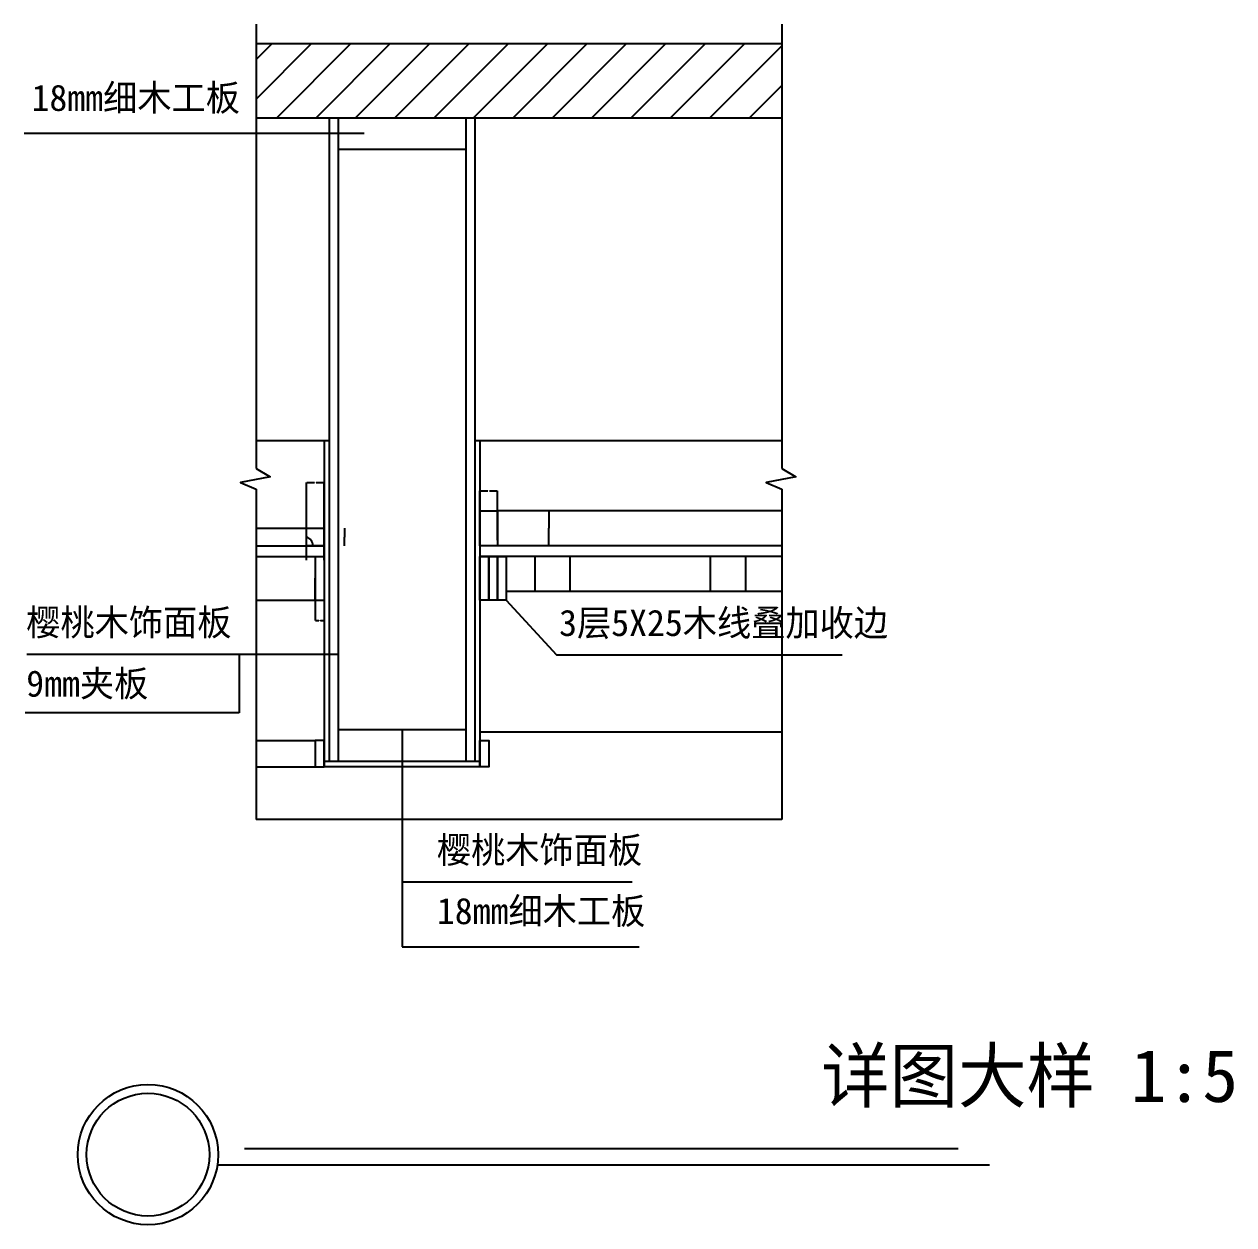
# Model space of a CAD drawing. Header units: metres. Extents: x 131195 to 135203, y -47346 to -44477.
# Drawn here: x 133434 to 134813, y -45933 to -44564 of the extents above; entities that cross this region are included whole.
import ezdxf

# ---------------------------------------------------------------- set-up
doc = ezdxf.new("R2010")
doc.units = ezdxf.units.M
for name, color, linetype in [('中线', 5, 'Continuous'), ('浅线', 2, 'Continuous'), ('粗线', 7, 'Continuous'), ('细实线', 1, 'Continuous'), ('细线', 1, 'Continuous')]:
    doc.layers.add(name, color=color, linetype=linetype)
doc.dimstyles.get("Standard").update_dxf_attribs({"dimtxt": 2.5, "dimasz": 2.5, "dimexe": 1.25, "dimexo": 0.625, "dimtad": 1, "dimcen": 2.5, "dimazin": 3, "dimtfac": 1, "dimtmove": 0, "dimatfit": 3})

# ---------------------------------------------------------------- blocks, each defined once
blk = doc.blocks.new('A$C62782132')
at = {"layer": '细线'}
blk.add_lwpolyline([(0, 20), (10, 20), (10, 0), (0, 0)], close=True, dxfattribs=at)
blk = doc.blocks.new('_CLOSEDFILLED')
at = {"color": 0, "linetype": 'BYBLOCK'}
blk.add_solid([(-1, 0.2), (0, 0), (-1, -0.2)], dxfattribs=at)
blk = doc.blocks.new('*D31')
for p, q in [((134031.94, -45118.96), (134031.94, -45138.96)), ((134031.69, -45138.96), (134031.44, -45138.96)), ((134031.94, -45158.96), (134031.94, -45138.96)), ((134031.94, -45138.96), (134031.94, -45138.96)), ((134032.19, -45138.96), (134032.44, -45138.96))]:
    blk.add_line(p, q)
at = {"layer": 'Defpoints'}
for p in [(134031.94, -45118.96), (134031.94, -45138.96), (134031.94, -45158.96)]:
    blk.add_point(p, dxfattribs=at)
at = {"layer": '细线', "xscale": 0.25, "yscale": 0.25}
blk.add_blockref('_CLOSEDFILLED', (134031.94, -45138.96), dxfattribs=at)
at = {"layer": '细线', "xscale": 0.25, "yscale": 0.25, "rotation": 180}
blk.add_blockref('_CLOSEDFILLED', (134031.94, -45138.96), dxfattribs=at)
at = {"layer": '细线', "insert": (134031.94, -45137.835), "char_height": 1, "attachment_point": 5}
blk.add_mtext('0', dxfattribs=at)
blk = doc.blocks.new('*D32')
for p, q in [((133953.52, -45152.67), (133953.52, -45096.42)), ((133953.77, -45096.42), (133962.52, -45096.42)), ((133964.52, -45096.42), (133973.27, -45096.42)), ((133973.52, -45152.67), (133973.52, -45096.42))]:
    blk.add_line(p, q)
at = {"layer": 'Defpoints'}
for p in [(133953.52, -45096.42), (133953.52, -45152.67), (133973.52, -45152.67)]:
    blk.add_point(p, dxfattribs=at)
at = {"layer": '细线', "xscale": 0.25, "yscale": 0.25, "rotation": 180}
blk.add_blockref('_CLOSEDFILLED', (133953.52, -45096.42), dxfattribs=at)
at = {"layer": '细线', "xscale": 0.25, "yscale": 0.25}
blk.add_blockref('_CLOSEDFILLED', (133973.52, -45096.42), dxfattribs=at)
at = {"layer": '细线', "insert": (133963.52, -45096.42), "char_height": 1, "attachment_point": 5}
blk.add_mtext('20', dxfattribs=at)
blk = doc.blocks.new('*D33')
for p, q in [((133755.75, -45175.39), (133755.75, -45086.96)), ((133756, -45086.96), (133764.75, -45086.96)), ((133766.75, -45086.96), (133775.5, -45086.96)), ((133775.75, -45175.39), (133775.75, -45086.96))]:
    blk.add_line(p, q)
at = {"layer": 'Defpoints'}
for p in [(133755.75, -45086.96), (133755.75, -45175.39), (133775.75, -45175.39)]:
    blk.add_point(p, dxfattribs=at)
at = {"layer": '细线', "xscale": 0.25, "yscale": 0.25, "rotation": 180}
blk.add_blockref('_CLOSEDFILLED', (133755.75, -45086.96), dxfattribs=at)
at = {"layer": '细线', "xscale": 0.25, "yscale": 0.25}
blk.add_blockref('_CLOSEDFILLED', (133775.75, -45086.96), dxfattribs=at)
at = {"layer": '细线', "insert": (133765.75, -45086.96), "char_height": 1, "attachment_point": 5}
blk.add_mtext('20', dxfattribs=at)
blk = doc.blocks.new('*D35')
for p, q in [((133765.75, -45170.96), (133765.75, -45195.96)), ((133765.5, -45195.96), (133765.25, -45195.96)), ((133765.75, -45220.96), (133765.75, -45195.96)), ((133765.75, -45195.96), (133765.75, -45195.96)), ((133766, -45195.96), (133766.25, -45195.96))]:
    blk.add_line(p, q)
at = {"layer": 'Defpoints'}
for p in [(133765.75, -45170.96), (133765.75, -45195.96), (133765.75, -45220.96)]:
    blk.add_point(p, dxfattribs=at)
at = {"layer": '细线', "xscale": 0.25, "yscale": 0.25}
blk.add_blockref('_CLOSEDFILLED', (133765.75, -45195.96), dxfattribs=at)
at = {"layer": '细线', "xscale": 0.25, "yscale": 0.25, "rotation": 180}
blk.add_blockref('_CLOSEDFILLED', (133765.75, -45195.96), dxfattribs=at)
at = {"layer": '细线', "insert": (133765.75, -45194.835), "char_height": 1, "attachment_point": 5}
blk.add_mtext('0', dxfattribs=at)
blk = doc.blocks.new('*D36')
for p, q in [((133765.75, -45220.96), (133765.75, -45244.11)), ((133775.75, -45220.96), (133775.75, -45244.11)), ((133766, -45244.11), (133769.75, -45244.11)), ((133771.75, -45244.11), (133775.5, -45244.11))]:
    blk.add_line(p, q)
at = {"layer": 'Defpoints'}
for p in [(133765.75, -45220.96), (133775.75, -45220.96), (133765.75, -45244.11)]:
    blk.add_point(p, dxfattribs=at)
at = {"layer": '细线', "xscale": 0.25, "yscale": 0.25, "rotation": 180}
blk.add_blockref('_CLOSEDFILLED', (133765.75, -45244.11), dxfattribs=at)
at = {"layer": '细线', "xscale": 0.25, "yscale": 0.25}
blk.add_blockref('_CLOSEDFILLED', (133775.75, -45244.11), dxfattribs=at)
at = {"layer": '细线', "insert": (133770.75, -45244.11), "char_height": 1, "attachment_point": 5}
blk.add_mtext('10', dxfattribs=at)
blk = doc.blocks.new('*D37')
for p, q in [((133799.25, -45138.96), (133799.25, -45148.96)), ((133799, -45148.96), (133798.75, -45148.96)), ((133799.25, -45158.96), (133799.25, -45148.96)), ((133799.25, -45148.96), (133799.25, -45148.96)), ((133799.5, -45148.96), (133799.75, -45148.96))]:
    blk.add_line(p, q)
at = {"layer": 'Defpoints'}
for p in [(133799.25, -45138.96), (133799.25, -45148.96), (133799.25, -45158.96)]:
    blk.add_point(p, dxfattribs=at)
at = {"layer": '细线', "xscale": 0.25, "yscale": 0.25}
blk.add_blockref('_CLOSEDFILLED', (133799.25, -45148.96), dxfattribs=at)
at = {"layer": '细线', "xscale": 0.25, "yscale": 0.25, "rotation": 180}
blk.add_blockref('_CLOSEDFILLED', (133799.25, -45148.96), dxfattribs=at)
at = {"layer": '细线', "insert": (133799.25, -45147.835), "char_height": 1, "attachment_point": 5}
blk.add_mtext('0', dxfattribs=at)

msp = doc.modelspace()

# ---------------------------------------------------------------- hatches: boundary and pattern name
at = {"layer": '浅线'}
h = msp.add_hatch(dxfattribs=at)
h.set_pattern_fill('ANSI31', scale=10)
h.paths.add_polyline_path([(133698.33, -44586.41), (133698.33, -44670.96), (134297.65, -44670.96), (134297.65, -44586.41)])

# ---------------------------------------------------------------- linework, layer by layer
at = {"layer": '中线'}
for p, q in [((133698.33, -45158.96), (133775.75, -45158.96)), ((134297.65, -45158.96), (133953.52, -45158.96)), ((133698.33, -45170.96), (133775.75, -45170.96)), ((134297.65, -45170.96), (133953.52, -45170.96))]:
    msp.add_line(p, q, dxfattribs=at)
at = {"layer": '浅线'}
for p, q in [((133698.33, -44564.23), (133698.33, -45070.96)), ((134297.65, -44564.23), (134297.65, -45070.96)), ((133698.33, -45038.96), (133781.75, -45038.96)), ((133947.52, -45038.96), (134297.65, -45038.96)), ((133698.33, -45094.19), (133698.33, -45470.96)), ((134297.65, -45094.19), (134297.65, -45470.96)), ((134297.65, -45118.96), (133973.52, -45118.96)), ((133698.33, -45138.96), (133755.75, -45138.96)), ((134046.17, -45210.96), (133983.52, -45210.96)), ((134297.65, -45210.96), (134056.17, -45210.96)), ((133953.52, -45370.96), (134297.65, -45370.96)), ((133698.33, -45380.96), (133765.75, -45380.96)), ((133698.33, -45410.96), (133765.75, -45410.96)), ((134297.65, -45470.96), (133698.33, -45470.96))]:
    msp.add_line(p, q, dxfattribs=at)
for points in [[(133698.33, -45070.96), (133714.32, -45080.29), (133680.54, -45086.91), (133698.33, -45094.19)], [(134297.65, -45070.96), (134313.65, -45080.29), (134279.87, -45086.91), (134297.65, -45094.19)]]:
    msp.add_lwpolyline(points, dxfattribs=at)
msp.add_arc((133752.75, -45158.87), 10.35, 359.5, 73.14, dxfattribs=at)
at = {"layer": '粗线'}
for p, q in [((133698.33, -44586.41), (134297.65, -44586.41)), ((133698.33, -44670.96), (134297.65, -44670.96))]:
    msp.add_line(p, q, dxfattribs=at)
msp.add_circle((133575.01, -45853.13), 70, dxfattribs=at)
at = {"layer": '细实线'}
for p, q in [((133781.75, -44670.96), (133781.75, -45404.96)), ((133791.75, -44670.96), (133791.75, -45404.96)), ((133937.52, -44670.96), (133937.52, -45404.96)), ((133947.52, -44670.96), (133947.52, -45404.96)), ((133937.52, -44706.96), (133791.75, -44706.96)), ((133775.75, -45038.96), (133775.75, -45410.96)), ((133953.52, -45038.96), (133953.52, -45410.96)), ((133765.75, -45170.96), (133765.75, -45220.96)), ((133698.33, -45220.96), (133775.75, -45220.96)), ((133937.52, -45368.96), (133791.75, -45368.96)), ((133953.52, -45404.96), (133775.75, -45404.96)), ((133953.52, -45410.96), (133775.75, -45410.96))]:
    msp.add_line(p, q, dxfattribs=at)
at = {"layer": '细线'}
for p, q in [((134016.17, -45170.96), (134016.17, -45210.96)), ((134056.17, -45170.96), (134056.17, -45210.96)), ((134216.17, -45170.96), (134216.17, -45210.96)), ((134256.17, -45170.96), (134256.17, -45210.96)), ((134056.17, -45210.96), (134016.17, -45210.96)), ((134256.17, -45210.96), (134216.17, -45210.96)), ((133791.75, -45282.82), (133436.99, -45282.82)), ((133678.92, -45282.82), (133678.92, -45349.42)), ((133678.92, -45349.42), (133434.82, -45349.42)), ((133864.63, -45368.96), (133864.63, -45542.19)), ((133864.63, -45542.19), (133864.63, -45616.14)), ((133864.63, -45542.19), (134127.22, -45542.19)), ((133864.63, -45616.14), (134135.22, -45616.14)), ((133654.16, -45864.76), (134534.28, -45864.76))]:
    msp.add_line(p, q, dxfattribs=at)
for points in [[(133775.75, -45158.96), (133755.75, -45158.96), (133755.75, -45138.96), (133775.75, -45138.96)], [(133953.52, -45170.96), (133963.52, -45170.96), (133963.52, -45220.96), (133953.52, -45220.96)], [(133963.52, -45170.96), (133973.52, -45170.96), (133973.52, -45220.96), (133963.52, -45220.96)], [(133973.52, -45170.96), (133983.52, -45170.96), (133983.52, -45220.96), (133973.52, -45220.96)], [(133775.75, -45380.96), (133765.75, -45380.96), (133765.75, -45410.96), (133775.75, -45410.96)], [(133953.52, -45380.96), (133963.52, -45380.96), (133963.52, -45410.96), (133953.52, -45410.96)]]:
    msp.add_lwpolyline(points, close=True, dxfattribs=at)
msp.add_lwpolyline([(133685.06, -45846.09), (134498.78, -45846.09)], dxfattribs=at)
msp.add_circle((133575.01, -45853.13), 80, dxfattribs=at)

# ---------------------------------------------------------------- block references
at = {"layer": '细线', "xscale": 2, "yscale": 2, "zscale": 2}
msp.add_blockref('A$C62782132', (133953.52, -45158.96), dxfattribs=at)

# ---------------------------------------------------------------- texts
at = {"layer": '细线', "attachment_point": 1}
for s, insert, char_height in [('18mm细木工板', (133442.23, -44633.12), 30), ('樱桃木饰面板', (133436.19, -45231.3), 30), ('3层5X25木线叠加收边', (134043.74, -45231.8), 30), ('9mm夹板', (133436.19, -45300.94), 30), ('樱桃木饰面板', (133904.37, -45490.68), 30), ('18mm细木工板', (133904.37, -45560.32), 30), ('详图大样 1:5', (134342.65, -45733.08), 60)]:
    msp.add_mtext(s, dxfattribs=dict(at, insert=insert, char_height=char_height))

# ---------------------------------------------------------------- dimensions: what is measured, and where the dimension line sits
at = {"layer": '细线'}
for base, p1, p2, picture, middle in [((133755.75, -45086.96), (133755.75, -45175.39), (133775.75, -45175.39), '*D33', (133765.75, -45086.96)), ((133953.52, -45096.42), (133953.52, -45152.67), (133973.52, -45152.67), '*D32', (133963.52, -45096.42)), ((134031.94, -45138.96), (134031.94, -45118.96), (134031.94, -45158.96), '*D31', (134031.94, -45137.835)), ((133799.25, -45148.96), (133799.25, -45138.96), (133799.25, -45158.96), '*D37', (133799.25, -45147.835)), ((133765.75, -45195.96), (133765.75, -45170.96), (133765.75, -45220.96), '*D35', (133765.75, -45194.835)), ((133765.75, -45244.11), (133765.75, -45220.96), (133775.75, -45220.96), '*D36', (133770.75, -45244.11))]:
    dim = msp.add_linear_dim(base=base, p1=p1, p2=p2, dimstyle='Standard', dxfattribs=at)
    dim.commit()
    dim.dimension.update_dxf_attribs({"geometry": picture, "text_midpoint": middle})

# ---------------------------------------------------------------- leaders
for points in [[(133821.58, -44688.94), (133433.87, -44688.94)], [(133983.52, -45220.96), (134040.66, -45283.31), (134366.34, -45283.31)]]:
    msp.add_leader(points, dimstyle='Standard', dxfattribs=at)

doc.saveas('drawing.dxf')
